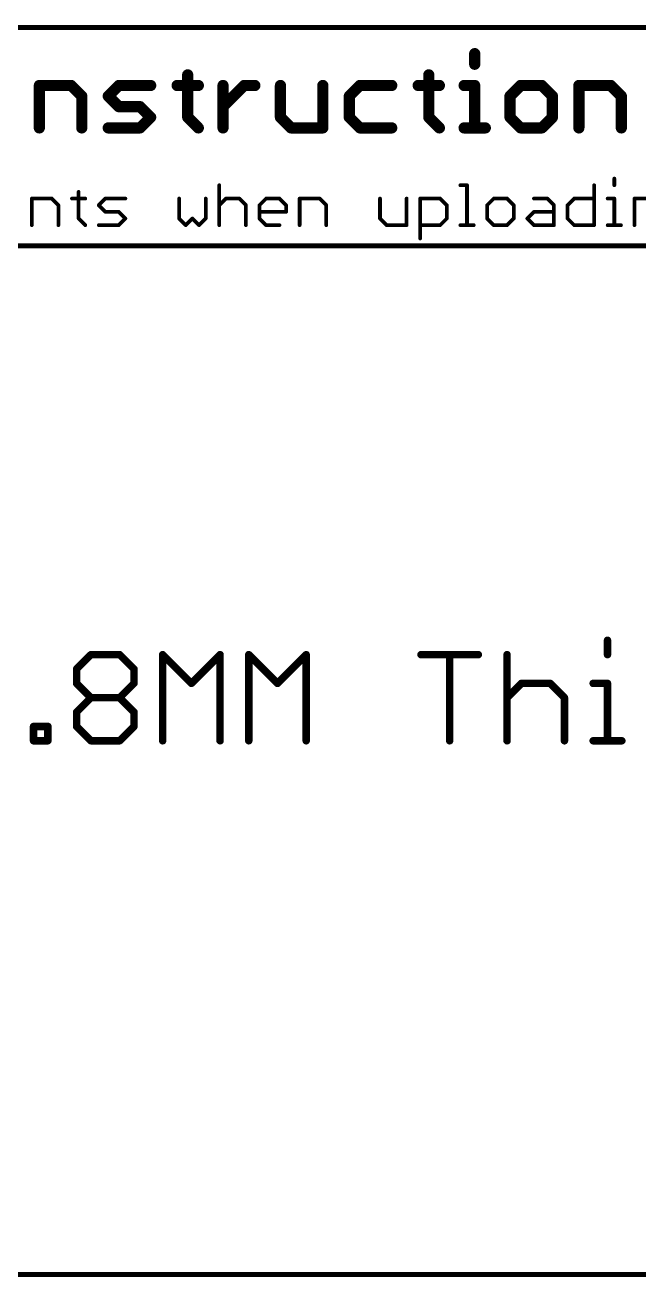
# Model space of a CAD drawing. Extents: x -32 to 75, y -66 to 21.
# Drawn here: x -5.6 to 19.4, y -66.1 to -15.1 of the extents above; entities that cross this region are included whole.
import ezdxf

# ---------------------------------------------------------------- set-up
doc = ezdxf.new("R2010")
doc.units = 0
doc.layers.add('51', color=53, linetype='CONTINUOUS')

msp = doc.modelspace()

# ---------------------------------------------------------------- linework, layer by layer
at = {"layer": '51'}
for points, const_width in [([(-31.75, -15.24), (69.85, -15.24)], 0.2032), ([(12.7469, -16.3042), (12.7469, -16.7364)], 0.4572), ([(1.0529, -17.1686), (1.0529, -18.8972)], 0.4572), ([(10.8758, -17.1686), (10.8758, -18.8972)], 0.4572), ([(-4.9924, -19.3294), (-4.9924, -17.6007)], 0.4572), ([(-4.9924, -17.6007), (-3.6959, -17.6007)], 0.4572), ([(-3.6959, -17.6007), (-3.2637, -18.0329)], 0.4572), ([(-3.2637, -18.0329), (-3.2637, -19.3294)], 0.4572), ([(-2.1858, -18.0329), (-1.7537, -17.6007)], 0.4572), ([(-1.7537, -18.4651), (-2.1858, -18.0329)], 0.4572), ([(-1.7537, -17.6007), (-0.4572, -17.6007)], 0.4572), ([(0.6207, -17.6007), (1.4851, -17.6007)], 0.4572), ([(2.4918, -19.3294), (2.4918, -17.6007)], 0.4572), ([(2.4918, -18.4651), (3.3561, -17.6007)], 0.4572), ([(3.3561, -17.6007), (3.7883, -17.6007)], 0.4572), ([(4.8306, -17.6007), (4.8306, -18.8972)], 0.4572), ([(6.5592, -19.3294), (6.5592, -17.6007)], 0.4572), ([(8.0693, -17.6007), (7.6371, -18.0329)], 0.4572), ([(7.6371, -18.0329), (7.6371, -18.8972)], 0.4572), ([(9.3658, -17.6007), (8.0693, -17.6007)], 0.4572), ([(10.4437, -17.6007), (11.308, -17.6007)], 0.4572), ([(12.3147, -17.6007), (12.7469, -17.6007)], 0.4572), ([(12.7469, -17.6007), (12.7469, -19.3294)], 0.4572), ([(14.6179, -17.6007), (14.1857, -18.0329)], 0.4572), ([(14.1857, -18.0329), (14.1857, -18.8972)], 0.4572), ([(15.4822, -17.6007), (14.6179, -17.6007)], 0.4572), ([(15.9144, -18.0329), (15.4822, -17.6007)], 0.4572), ([(15.9144, -18.8972), (15.9144, -18.0329)], 0.4572), ([(16.9923, -19.3294), (16.9923, -17.6007)], 0.4572), ([(16.9923, -17.6007), (18.2888, -17.6007)], 0.4572), ([(18.2888, -17.6007), (18.721, -18.0329)], 0.4572), ([(18.721, -18.0329), (18.721, -19.3294)], 0.4572), ([(-0.8893, -18.4651), (-1.7537, -18.4651)], 0.4572), ([(-0.4572, -18.8972), (-0.8893, -18.4651)], 0.4572), ([(-0.8893, -19.3294), (-0.4572, -18.8972)], 0.4572), ([(1.0529, -18.8972), (1.4851, -19.3294)], 0.4572), ([(4.8306, -18.8972), (5.2627, -19.3294)], 0.4572), ([(7.6371, -18.8972), (8.0693, -19.3294)], 0.4572), ([(10.8758, -18.8972), (11.308, -19.3294)], 0.4572), ([(14.1857, -18.8972), (14.6179, -19.3294)], 0.4572), ([(15.4822, -19.3294), (15.9144, -18.8972)], 0.4572), ([(-2.1858, -19.3294), (-0.8893, -19.3294)], 0.4572), ([(5.2627, -19.3294), (6.5592, -19.3294)], 0.4572), ([(8.0693, -19.3294), (9.3658, -19.3294)], 0.4572), ([(12.3147, -19.3294), (13.179, -19.3294)], 0.4572), ([(14.6179, -19.3294), (15.4822, -19.3294)], 0.4572), ([(18.4363, -21.3936), (18.4363, -21.6648)], 0.1524), ([(-3.3924, -21.936), (-3.3924, -23.0206)], 0.1524), ([(2.3393, -21.6648), (2.3393, -23.2918)], 0.1524), ([(12.1623, -21.6648), (12.4334, -21.6648)], 0.1524), ([(12.4334, -21.6648), (12.4334, -23.2918)], 0.1524), ([(17.6127, -21.6648), (17.6127, -23.2918)], 0.1524), ([(-5.3007, -23.2918), (-5.3007, -22.2071)], 0.1524), ([(-5.3007, -22.2071), (-4.4872, -22.2071)], 0.1524), ([(-4.4872, -22.2071), (-4.2161, -22.4783)], 0.1524), ([(-4.2161, -22.4783), (-4.2161, -23.2918)], 0.1524), ([(-3.6636, -22.2071), (-3.1213, -22.2071)], 0.1524), ([(-2.5721, -22.4783), (-2.301, -22.2071)], 0.1524), ([(-2.301, -22.7495), (-2.5721, -22.4783)], 0.1524), ([(-2.301, -22.2071), (-1.4875, -22.2071)], 0.1524), ([(0.7022, -22.2071), (0.7022, -23.0206)], 0.1524), ([(1.7868, -23.0206), (1.7868, -22.2071)], 0.1524), ([(2.3393, -22.4783), (2.6105, -22.2071)], 0.1524), ([(2.6105, -22.2071), (3.1528, -22.2071)], 0.1524), ([(3.1528, -22.2071), (3.424, -22.4783)], 0.1524), ([(3.424, -22.4783), (3.424, -23.2918)], 0.1524), ([(3.9765, -22.4783), (4.2476, -22.2071)], 0.1524), ([(3.9765, -23.0206), (3.9765, -22.4783)], 0.1524), ([(4.2476, -22.2071), (4.79, -22.2071)], 0.1524), ([(4.79, -22.2071), (5.0611, -22.4783)], 0.1524), ([(5.0611, -22.4783), (5.0611, -22.7495)], 0.1524), ([(5.6136, -23.2918), (5.6136, -22.2071)], 0.1524), ([(5.6136, -22.2071), (6.4271, -22.2071)], 0.1524), ([(6.4271, -22.2071), (6.6983, -22.4783)], 0.1524), ([(6.6983, -22.4783), (6.6983, -23.2918)], 0.1524), ([(8.888, -22.2071), (8.888, -23.0206)], 0.1524), ([(9.9726, -23.2918), (9.9726, -22.2071)], 0.1524), ([(10.5251, -23.8341), (10.5251, -22.2071)], 0.1524), ([(10.5251, -22.2071), (11.3386, -22.2071)], 0.1524), ([(11.3386, -22.2071), (11.6098, -22.4783)], 0.1524), ([(11.6098, -22.4783), (11.6098, -23.0206)], 0.1524), ([(13.5249, -22.2071), (13.2537, -22.4783)], 0.1524), ([(13.2537, -22.4783), (13.2537, -23.0206)], 0.1524), ([(14.0672, -22.2071), (13.5249, -22.2071)], 0.1524), ([(14.3384, -22.4783), (14.0672, -22.2071)], 0.1524), ([(14.3384, -23.0206), (14.3384, -22.4783)], 0.1524), ([(15.162, -22.2071), (15.7044, -22.2071)], 0.1524), ([(15.7044, -22.2071), (15.9755, -22.4783)], 0.1524), ([(15.9755, -22.4783), (15.9755, -23.2918)], 0.1524), ([(16.528, -22.4783), (16.7992, -22.2071)], 0.1524), ([(16.528, -23.0206), (16.528, -22.4783)], 0.1524), ([(16.7992, -22.2071), (17.6127, -22.2071)], 0.1524), ([(18.1652, -22.2071), (18.4363, -22.2071)], 0.1524), ([(18.4363, -22.2071), (18.4363, -23.2918)], 0.1524), ([(19.2566, -23.2918), (19.2566, -22.2071)], 0.1524), ([(19.2566, -22.2071), (20.0701, -22.2071)], 0.1524), ([(-3.3924, -23.0206), (-3.1213, -23.2918)], 0.1524), ([(-1.7587, -22.7495), (-2.301, -22.7495)], 0.1524), ([(-1.4875, -23.0206), (-1.7587, -22.7495)], 0.1524), ([(-1.7587, -23.2918), (-1.4875, -23.0206)], 0.1524), ([(0.7022, -23.0206), (0.9733, -23.2918)], 0.1524), ([(0.9733, -23.2918), (1.2445, -23.0206)], 0.1524), ([(1.2445, -23.0206), (1.5157, -23.2918)], 0.1524), ([(1.5157, -23.2918), (1.7868, -23.0206)], 0.1524), ([(5.0611, -22.7495), (3.9765, -22.7495)], 0.1524), ([(4.2476, -23.2918), (3.9765, -23.0206)], 0.1524), ([(8.888, -23.0206), (9.1591, -23.2918)], 0.1524), ([(11.6098, -23.0206), (11.3386, -23.2918)], 0.1524), ([(13.2537, -23.0206), (13.5249, -23.2918)], 0.1524), ([(14.0672, -23.2918), (14.3384, -23.0206)], 0.1524), ([(14.8909, -23.0206), (15.162, -22.7495)], 0.1524), ([(15.162, -23.2918), (14.8909, -23.0206)], 0.1524), ([(15.162, -22.7495), (15.9755, -22.7495)], 0.1524), ([(16.7992, -23.2918), (16.528, -23.0206)], 0.1524), ([(-2.5721, -23.2918), (-1.7587, -23.2918)], 0.1524), ([(4.79, -23.2918), (4.2476, -23.2918)], 0.1524), ([(9.1591, -23.2918), (9.9726, -23.2918)], 0.1524), ([(11.3386, -23.2918), (10.5251, -23.2918)], 0.1524), ([(12.1623, -23.2918), (12.7046, -23.2918)], 0.1524), ([(13.5249, -23.2918), (14.0672, -23.2918)], 0.1524), ([(15.9755, -23.2918), (15.162, -23.2918)], 0.1524), ([(17.6127, -23.2918), (16.7992, -23.2918)], 0.1524), ([(18.1652, -23.2918), (18.7075, -23.2918)], 0.1524), ([(-31.75, -24.13), (69.85, -24.13)], 0.2032), ([(18.1586, -40.2047), (18.1586, -40.7894)], 0.3048), ([(-3.4753, -41.3741), (-2.8906, -40.7894)], 0.3048), ([(-2.8906, -40.7894), (-1.7212, -40.7894)], 0.3048), ([(-1.7212, -40.7894), (-1.1365, -41.3741)], 0.3048), ([(0.0329, -44.2976), (0.0329, -40.7894)], 0.3048), ([(0.0329, -40.7894), (1.2023, -41.9588)], 0.3048), ([(1.2023, -41.9588), (2.3717, -40.7894)], 0.3048), ([(2.3717, -40.7894), (2.3717, -44.2976)], 0.3048), ([(3.5411, -44.2976), (3.5411, -40.7894)], 0.3048), ([(3.5411, -40.7894), (4.7105, -41.9588)], 0.3048), ([(4.7105, -41.9588), (5.8799, -40.7894)], 0.3048), ([(5.8799, -40.7894), (5.8799, -44.2976)], 0.3048), ([(10.5575, -40.7894), (12.8963, -40.7894)], 0.3048), ([(11.7269, -44.2976), (11.7269, -40.7894)], 0.3048), ([(14.0657, -40.7894), (14.0657, -44.2976)], 0.3048), ([(-3.4753, -41.9588), (-3.4753, -41.3741)], 0.3048), ([(-1.1365, -41.3741), (-1.1365, -41.9588)], 0.3048), ([(-2.8906, -42.5435), (-3.4753, -41.9588)], 0.3048), ([(-1.1365, -41.9588), (-1.7212, -42.5435)], 0.3048), ([(14.0657, -42.5435), (14.6504, -41.9588)], 0.3048), ([(14.6504, -41.9588), (15.8198, -41.9588)], 0.3048), ([(15.8198, -41.9588), (16.4045, -42.5435)], 0.3048), ([(17.5739, -41.9588), (18.1586, -41.9588)], 0.3048), ([(18.1586, -41.9588), (18.1586, -44.2976)], 0.3048), ([(-3.4753, -43.1282), (-2.8906, -42.5435)], 0.3048), ([(-2.8906, -42.5435), (-1.7212, -42.5435)], 0.3048), ([(-1.7212, -42.5435), (-1.1365, -43.1282)], 0.3048), ([(16.4045, -42.5435), (16.4045, -44.2976)], 0.3048), ([(-3.4753, -43.7129), (-3.4753, -43.1282)], 0.3048), ([(-1.1365, -43.1282), (-1.1365, -43.7129)], 0.3048), ([(-5.2294, -44.2976), (-5.2294, -43.7129)], 0.3048), ([(-5.2294, -43.7129), (-4.6447, -43.7129)], 0.3048), ([(-4.6447, -43.7129), (-4.6447, -44.2976)], 0.3048), ([(-2.8906, -44.2976), (-3.4753, -43.7129)], 0.3048), ([(-1.1365, -43.7129), (-1.7212, -44.2976)], 0.3048), ([(-4.6447, -44.2976), (-5.2294, -44.2976)], 0.3048), ([(-1.7212, -44.2976), (-2.8906, -44.2976)], 0.3048), ([(17.5739, -44.2976), (18.7433, -44.2976)], 0.3048), ([(69.85, -66.04), (-31.75, -66.04)], 0.2032)]:
    msp.add_lwpolyline(points, dxfattribs=dict(at, const_width=const_width))
for points, const_width in [([(12.8612, -16.3042, 1), (12.6326, -16.3042)], 0.2286), ([(12.6326, -16.7364, 1), (12.8612, -16.7364)], 0.2286), ([(1.1672, -17.1686, 1), (0.9386, -17.1686)], 0.2286), ([(10.9901, -17.1686, 1), (10.7615, -17.1686)], 0.2286), ([(-4.8781, -17.6007, 1), (-5.1067, -17.6007)], 0.2286), ([(-4.9924, -17.4864, 1), (-4.9924, -17.715)], 0.2286), ([(-3.6151, -17.5199, 1), (-3.7767, -17.6815)], 0.2286), ([(-3.6959, -17.715, 1), (-3.6959, -17.4864)], 0.2286), ([(-3.1494, -18.0329, 1), (-3.378, -18.0329)], 0.2286), ([(-3.3445, -18.1137, 1), (-3.1829, -17.9521)], 0.2286), ([(-2.105, -17.9521, 1), (-2.2667, -18.1137)], 0.2286), ([(-2.2667, -17.9521, 1), (-2.105, -18.1137)], 0.2286), ([(-1.7537, -17.4864, 1), (-1.7537, -17.715)], 0.2286), ([(-1.6728, -17.6815, 1), (-1.8345, -17.5199)], 0.2286), ([(-0.4572, -17.715, 1), (-0.4572, -17.4864)], 0.2286), ([(0.6207, -17.4864, 1), (0.6207, -17.715)], 0.2286), ([(1.4851, -17.715, 1), (1.4851, -17.4864)], 0.2286), ([(2.6061, -17.6007, 1), (2.3775, -17.6007)], 0.2286), ([(3.3561, -17.4864, 1), (3.3561, -17.715)], 0.2286), ([(3.4369, -17.6815, 1), (3.2753, -17.5199)], 0.2286), ([(3.7883, -17.715, 1), (3.7883, -17.4864)], 0.2286), ([(4.9449, -17.6007, 1), (4.7163, -17.6007)], 0.2286), ([(6.6735, -17.6007, 1), (6.4449, -17.6007)], 0.2286), ([(7.7514, -18.0329, 1), (7.5228, -18.0329)], 0.2286), ([(7.5563, -17.9521, 1), (7.7179, -18.1137)], 0.2286), ([(8.0693, -17.4864, 1), (8.0693, -17.715)], 0.2286), ([(8.1501, -17.6815, 1), (7.9885, -17.5199)], 0.2286), ([(9.3658, -17.715, 1), (9.3658, -17.4864)], 0.2286), ([(10.4437, -17.4864, 1), (10.4437, -17.715)], 0.2286), ([(11.308, -17.715, 1), (11.308, -17.4864)], 0.2286), ([(12.3147, -17.4864, 1), (12.3147, -17.715)], 0.2286), ([(12.8612, -17.6007, 1), (12.6326, -17.6007)], 0.2286), ([(12.7469, -17.715, 1), (12.7469, -17.4864)], 0.2286), ([(14.3, -18.0329, 1), (14.0714, -18.0329)], 0.2286), ([(14.1049, -17.9521, 1), (14.2666, -18.1137)], 0.2286), ([(14.6179, -17.4864, 1), (14.6179, -17.715)], 0.2286), ([(14.6987, -17.6815, 1), (14.5371, -17.5199)], 0.2286), ([(15.5631, -17.5199, 1), (15.4014, -17.6815)], 0.2286), ([(15.4822, -17.715, 1), (15.4822, -17.4864)], 0.2286), ([(16.0287, -18.0329, 1), (15.8001, -18.0329)], 0.2286), ([(15.8336, -18.1137, 1), (15.9952, -17.9521)], 0.2286), ([(17.1066, -17.6007, 1), (16.878, -17.6007)], 0.2286), ([(16.9923, -17.4864, 1), (16.9923, -17.715)], 0.2286), ([(18.3696, -17.5199, 1), (18.208, -17.6815)], 0.2286), ([(18.2888, -17.715, 1), (18.2888, -17.4864)], 0.2286), ([(18.8353, -18.0329, 1), (18.6067, -18.0329)], 0.2286), ([(18.6401, -18.1137, 1), (18.8018, -17.9521)], 0.2286), ([(-1.7537, -18.3508, 1), (-1.7537, -18.5794)], 0.2286), ([(-1.8345, -18.5459, 1), (-1.6728, -18.3842)], 0.2286), ([(-0.8085, -18.3842, 1), (-0.9702, -18.5459)], 0.2286), ([(-0.8893, -18.5794, 1), (-0.8893, -18.3508)], 0.2286), ([(2.4109, -18.3842, 1), (2.5726, -18.5459)], 0.2286), ([(-0.3763, -18.9781, 1), (-0.538, -18.8164)], 0.2286), ([(-0.538, -18.9781, 1), (-0.3763, -18.8164)], 0.2286), ([(1.1337, -18.8164, 1), (0.9721, -18.9781)], 0.2286), ([(0.9386, -18.8972, 1), (1.1672, -18.8972)], 0.2286), ([(4.9114, -18.8164, 1), (4.7497, -18.9781)], 0.2286), ([(4.7163, -18.8972, 1), (4.9449, -18.8972)], 0.2286), ([(7.7179, -18.8164, 1), (7.5563, -18.9781)], 0.2286), ([(7.5228, -18.8972, 1), (7.7514, -18.8972)], 0.2286), ([(10.9567, -18.8164, 1), (10.795, -18.9781)], 0.2286), ([(10.7615, -18.8972, 1), (10.9901, -18.8972)], 0.2286), ([(14.2666, -18.8164, 1), (14.1049, -18.9781)], 0.2286), ([(14.0714, -18.8972, 1), (14.3, -18.8972)], 0.2286), ([(15.8001, -18.8972, 1), (16.0287, -18.8972)], 0.2286), ([(15.9952, -18.9781, 1), (15.8336, -18.8164)], 0.2286), ([(-5.1067, -19.3294, 1), (-4.8781, -19.3294)], 0.2286), ([(-3.378, -19.3294, 1), (-3.1494, -19.3294)], 0.2286), ([(-2.1858, -19.2151, 1), (-2.1858, -19.4437)], 0.2286), ([(-0.9702, -19.2486, 1), (-0.8085, -19.4102)], 0.2286), ([(-0.8893, -19.4437, 1), (-0.8893, -19.2151)], 0.2286), ([(1.4042, -19.4102, 1), (1.5659, -19.2486)], 0.2286), ([(2.3775, -19.3294, 1), (2.6061, -19.3294)], 0.2286), ([(5.2627, -19.2151, 1), (5.2627, -19.4437)], 0.2286), ([(5.1819, -19.4102, 1), (5.3435, -19.2486)], 0.2286), ([(6.4449, -19.3294, 1), (6.6735, -19.3294)], 0.2286), ([(6.5592, -19.4437, 1), (6.5592, -19.2151)], 0.2286), ([(8.0693, -19.2151, 1), (8.0693, -19.4437)], 0.2286), ([(7.9885, -19.4102, 1), (8.1501, -19.2486)], 0.2286), ([(9.3658, -19.4437, 1), (9.3658, -19.2151)], 0.2286), ([(11.2272, -19.4102, 1), (11.3888, -19.2486)], 0.2286), ([(12.3147, -19.2151, 1), (12.3147, -19.4437)], 0.2286), ([(12.6326, -19.3294, 1), (12.8612, -19.3294)], 0.2286), ([(13.179, -19.4437, 1), (13.179, -19.2151)], 0.2286), ([(14.6179, -19.2151, 1), (14.6179, -19.4437)], 0.2286), ([(14.5371, -19.4102, 1), (14.6987, -19.2486)], 0.2286), ([(15.4014, -19.2486, 1), (15.5631, -19.4102)], 0.2286), ([(15.4822, -19.4437, 1), (15.4822, -19.2151)], 0.2286), ([(16.878, -19.3294, 1), (17.1066, -19.3294)], 0.2286), ([(18.6067, -19.3294, 1), (18.8353, -19.3294)], 0.2286), ([(18.4744, -21.3936, 1), (18.3982, -21.3936)], 0.0762), ([(-3.3543, -21.936, 1), (-3.4305, -21.936)], 0.0762), ([(2.3774, -21.6648, 1), (2.3012, -21.6648)], 0.0762), ([(12.1623, -21.6267, 1), (12.1623, -21.7029)], 0.0762), ([(12.4715, -21.6648, 1), (12.3953, -21.6648)], 0.0762), ([(12.4334, -21.7029, 1), (12.4334, -21.6267)], 0.0762), ([(17.6508, -21.6648, 1), (17.5746, -21.6648)], 0.0762), ([(18.3982, -21.6648, 1), (18.4744, -21.6648)], 0.0762), ([(-5.2626, -22.2071, 1), (-5.3388, -22.2071)], 0.0762), ([(-5.3007, -22.169, 1), (-5.3007, -22.2452)], 0.0762), ([(-4.4603, -22.1802, 1), (-4.5142, -22.2341)], 0.0762), ([(-4.4872, -22.2452, 1), (-4.4872, -22.169)], 0.0762), ([(-4.178, -22.4783, 1), (-4.2542, -22.4783)], 0.0762), ([(-4.243, -22.5052, 1), (-4.1891, -22.4514)], 0.0762), ([(-3.6636, -22.169, 1), (-3.6636, -22.2452)], 0.0762), ([(-3.1213, -22.2452, 1), (-3.1213, -22.169)], 0.0762), ([(-2.5452, -22.4514, 1), (-2.5991, -22.5052)], 0.0762), ([(-2.5991, -22.4514, 1), (-2.5452, -22.5052)], 0.0762), ([(-2.301, -22.169, 1), (-2.301, -22.2452)], 0.0762), ([(-2.274, -22.2341, 1), (-2.3279, -22.1802)], 0.0762), ([(-1.4875, -22.2452, 1), (-1.4875, -22.169)], 0.0762), ([(0.7403, -22.2071, 1), (0.6641, -22.2071)], 0.0762), ([(1.8249, -22.2071, 1), (1.7487, -22.2071)], 0.0762), ([(2.3124, -22.4514, 1), (2.3663, -22.5052)], 0.0762), ([(2.6105, -22.169, 1), (2.6105, -22.2452)], 0.0762), ([(2.6374, -22.2341, 1), (2.5835, -22.1802)], 0.0762), ([(3.1798, -22.1802, 1), (3.1259, -22.2341)], 0.0762), ([(3.1528, -22.2452, 1), (3.1528, -22.169)], 0.0762), ([(3.4621, -22.4783, 1), (3.3859, -22.4783)], 0.0762), ([(3.397, -22.5052, 1), (3.4509, -22.4514)], 0.0762), ([(4.0146, -22.4783, 1), (3.9384, -22.4783)], 0.0762), ([(3.9495, -22.4514, 1), (4.0034, -22.5052)], 0.0762), ([(4.2476, -22.169, 1), (4.2476, -22.2452)], 0.0762), ([(4.2746, -22.2341, 1), (4.2207, -22.1802)], 0.0762), ([(4.8169, -22.1802, 1), (4.763, -22.2341)], 0.0762), ([(4.79, -22.2452, 1), (4.79, -22.169)], 0.0762), ([(5.0992, -22.4783, 1), (5.023, -22.4783)], 0.0762), ([(5.0342, -22.5052, 1), (5.0881, -22.4514)], 0.0762), ([(5.6517, -22.2071, 1), (5.5755, -22.2071)], 0.0762), ([(5.6136, -22.169, 1), (5.6136, -22.2452)], 0.0762), ([(6.4541, -22.1802, 1), (6.4002, -22.2341)], 0.0762), ([(6.4271, -22.2452, 1), (6.4271, -22.169)], 0.0762), ([(6.7364, -22.4783, 1), (6.6602, -22.4783)], 0.0762), ([(6.6714, -22.5052, 1), (6.7252, -22.4514)], 0.0762), ([(8.9261, -22.2071, 1), (8.8498, -22.2071)], 0.0762), ([(10.0107, -22.2071, 1), (9.9345, -22.2071)], 0.0762), ([(10.5632, -22.2071, 1), (10.487, -22.2071)], 0.0762), ([(10.5251, -22.169, 1), (10.5251, -22.2452)], 0.0762), ([(11.3655, -22.1802, 1), (11.3117, -22.2341)], 0.0762), ([(11.3386, -22.2452, 1), (11.3386, -22.169)], 0.0762), ([(11.6479, -22.4783, 1), (11.5717, -22.4783)], 0.0762), ([(11.5828, -22.5052, 1), (11.6367, -22.4514)], 0.0762), ([(13.2918, -22.4783, 1), (13.2156, -22.4783)], 0.0762), ([(13.2268, -22.4514, 1), (13.2806, -22.5052)], 0.0762), ([(13.5249, -22.169, 1), (13.5249, -22.2452)], 0.0762), ([(13.5518, -22.2341, 1), (13.4979, -22.1802)], 0.0762), ([(14.0941, -22.1802, 1), (14.0403, -22.2341)], 0.0762), ([(14.0672, -22.2452, 1), (14.0672, -22.169)], 0.0762), ([(14.3765, -22.4783, 1), (14.3003, -22.4783)], 0.0762), ([(14.3114, -22.5052, 1), (14.3653, -22.4514)], 0.0762), ([(15.162, -22.169, 1), (15.162, -22.2452)], 0.0762), ([(15.7313, -22.1802, 1), (15.6774, -22.2341)], 0.0762), ([(15.7044, -22.2452, 1), (15.7044, -22.169)], 0.0762), ([(16.0136, -22.4783, 1), (15.9374, -22.4783)], 0.0762), ([(15.9486, -22.5052, 1), (16.0025, -22.4514)], 0.0762), ([(16.5661, -22.4783, 1), (16.4899, -22.4783)], 0.0762), ([(16.5011, -22.4514, 1), (16.555, -22.5052)], 0.0762), ([(16.7992, -22.169, 1), (16.7992, -22.2452)], 0.0762), ([(16.8261, -22.2341, 1), (16.7722, -22.1802)], 0.0762), ([(17.6127, -22.2452, 1), (17.6127, -22.169)], 0.0762), ([(18.1652, -22.169, 1), (18.1652, -22.2452)], 0.0762), ([(18.4744, -22.2071, 1), (18.3982, -22.2071)], 0.0762), ([(18.4363, -22.2452, 1), (18.4363, -22.169)], 0.0762), ([(19.2947, -22.2071, 1), (19.2185, -22.2071)], 0.0762), ([(19.2566, -22.169, 1), (19.2566, -22.2452)], 0.0762), ([(-3.3655, -22.9937, 1), (-3.4194, -23.0476)], 0.0762), ([(-2.301, -22.7114, 1), (-2.301, -22.7876)], 0.0762), ([(-2.3279, -22.7764, 1), (-2.274, -22.7225)], 0.0762), ([(-1.7317, -22.7225, 1), (-1.7856, -22.7764)], 0.0762), ([(-1.7587, -22.7876, 1), (-1.7587, -22.7114)], 0.0762), ([(-1.4605, -23.0476, 1), (-1.5144, -22.9937)], 0.0762), ([(0.7291, -22.9937, 1), (0.6752, -23.0476)], 0.0762), ([(1.2714, -22.9937, 1), (1.2176, -23.0476)], 0.0762), ([(1.2714, -23.0476, 1), (1.2176, -22.9937)], 0.0762), ([(1.8138, -23.0476, 1), (1.7599, -22.9937)], 0.0762), ([(4.0034, -22.9937, 1), (3.9495, -23.0476)], 0.0762), ([(3.9765, -22.7114, 1), (3.9765, -22.7876)], 0.0762), ([(5.023, -22.7495, 1), (5.0992, -22.7495)], 0.0762), ([(5.0611, -22.7876, 1), (5.0611, -22.7114)], 0.0762), ([(8.9149, -22.9937, 1), (8.861, -23.0476)], 0.0762), ([(11.6367, -23.0476, 1), (11.5828, -22.9937)], 0.0762), ([(13.2806, -22.9937, 1), (13.2268, -23.0476)], 0.0762), ([(14.3653, -23.0476, 1), (14.3114, -22.9937)], 0.0762), ([(14.9178, -22.9937, 1), (14.8639, -23.0476)], 0.0762), ([(15.162, -22.7114, 1), (15.162, -22.7876)], 0.0762), ([(15.189, -22.7764, 1), (15.1351, -22.7225)], 0.0762), ([(15.9755, -22.7876, 1), (15.9755, -22.7114)], 0.0762), ([(16.555, -22.9937, 1), (16.5011, -23.0476)], 0.0762), ([(-5.3388, -23.2918, 1), (-5.2626, -23.2918)], 0.0762), ([(-4.2542, -23.2918, 1), (-4.178, -23.2918)], 0.0762), ([(-3.4305, -23.0206, 1), (-3.3543, -23.0206)], 0.0762), ([(-3.1482, -23.3187, 1), (-3.0943, -23.2649)], 0.0762), ([(-2.5721, -23.2537, 1), (-2.5721, -23.3299)], 0.0762), ([(-1.7856, -23.2649, 1), (-1.7317, -23.3187)], 0.0762), ([(-1.7587, -23.3299, 1), (-1.7587, -23.2537)], 0.0762), ([(-1.5144, -23.0476, 1), (-1.4605, -22.9937)], 0.0762), ([(0.6641, -23.0206, 1), (0.7403, -23.0206)], 0.0762), ([(0.9464, -23.2649, 1), (1.0003, -23.3187)], 0.0762), ([(0.9464, -23.3187, 1), (1.0003, -23.2649)], 0.0762), ([(1.4887, -23.2649, 1), (1.5426, -23.3187)], 0.0762), ([(1.4887, -23.3187, 1), (1.5426, -23.2649)], 0.0762), ([(1.7487, -23.0206, 1), (1.8249, -23.0206)], 0.0762), ([(2.3012, -23.2918, 1), (2.3774, -23.2918)], 0.0762), ([(3.3859, -23.2918, 1), (3.4621, -23.2918)], 0.0762), ([(3.9384, -23.0206, 1), (4.0146, -23.0206)], 0.0762), ([(4.2476, -23.2537, 1), (4.2476, -23.3299)], 0.0762), ([(4.2207, -23.3187, 1), (4.2746, -23.2649)], 0.0762), ([(4.79, -23.3299, 1), (4.79, -23.2537)], 0.0762), ([(5.5755, -23.2918, 1), (5.6517, -23.2918)], 0.0762), ([(6.6602, -23.2918, 1), (6.7364, -23.2918)], 0.0762), ([(8.8498, -23.0206, 1), (8.9261, -23.0206)], 0.0762), ([(9.1591, -23.2537, 1), (9.1591, -23.3299)], 0.0762), ([(9.1322, -23.3187, 1), (9.1861, -23.2649)], 0.0762), ([(9.9345, -23.2918, 1), (10.0107, -23.2918)], 0.0762), ([(9.9726, -23.3299, 1), (9.9726, -23.2537)], 0.0762), ([(10.5251, -23.2537, 1), (10.5251, -23.3299)], 0.0762), ([(11.3117, -23.2649, 1), (11.3655, -23.3187)], 0.0762), ([(11.3386, -23.3299, 1), (11.3386, -23.2537)], 0.0762), ([(11.5717, -23.0206, 1), (11.6479, -23.0206)], 0.0762), ([(12.1623, -23.2537, 1), (12.1623, -23.3299)], 0.0762), ([(12.3953, -23.2918, 1), (12.4715, -23.2918)], 0.0762), ([(12.7046, -23.3299, 1), (12.7046, -23.2537)], 0.0762), ([(13.2156, -23.0206, 1), (13.2918, -23.0206)], 0.0762), ([(13.5249, -23.2537, 1), (13.5249, -23.3299)], 0.0762), ([(13.4979, -23.3187, 1), (13.5518, -23.2649)], 0.0762), ([(14.0403, -23.2649, 1), (14.0941, -23.3187)], 0.0762), ([(14.0672, -23.3299, 1), (14.0672, -23.2537)], 0.0762), ([(14.3003, -23.0206, 1), (14.3765, -23.0206)], 0.0762), ([(14.8639, -22.9937, 1), (14.9178, -23.0476)], 0.0762), ([(15.162, -23.2537, 1), (15.162, -23.3299)], 0.0762), ([(15.1351, -23.3187, 1), (15.189, -23.2649)], 0.0762), ([(15.9374, -23.2918, 1), (16.0136, -23.2918)], 0.0762), ([(15.9755, -23.3299, 1), (15.9755, -23.2537)], 0.0762), ([(16.4899, -23.0206, 1), (16.5661, -23.0206)], 0.0762), ([(16.7992, -23.2537, 1), (16.7992, -23.3299)], 0.0762), ([(16.7722, -23.3187, 1), (16.8261, -23.2649)], 0.0762), ([(17.5746, -23.2918, 1), (17.6508, -23.2918)], 0.0762), ([(17.6127, -23.3299, 1), (17.6127, -23.2537)], 0.0762), ([(18.1652, -23.2537, 1), (18.1652, -23.3299)], 0.0762), ([(18.3982, -23.2918, 1), (18.4744, -23.2918)], 0.0762), ([(18.7075, -23.3299, 1), (18.7075, -23.2537)], 0.0762), ([(19.2185, -23.2918, 1), (19.2947, -23.2918)], 0.0762), ([(10.487, -23.8341, 1), (10.5632, -23.8341)], 0.0762), ([(18.2348, -40.2047, 1), (18.0824, -40.2047)], 0.1524), ([(-2.8906, -40.7132, 1), (-2.8906, -40.8656)], 0.1524), ([(-2.8367, -40.8433, 1), (-2.9445, -40.7355)], 0.1524), ([(-1.6673, -40.7355, 1), (-1.7751, -40.8433)], 0.1524), ([(-1.7212, -40.8656, 1), (-1.7212, -40.7132)], 0.1524), ([(0.1091, -40.7894, 1), (-0.0433, -40.7894)], 0.1524), ([(0.0868, -40.7355, 1), (-0.021, -40.8433)], 0.1524), ([(2.4479, -40.7894, 1), (2.2955, -40.7894)], 0.1524), ([(2.4256, -40.8433, 1), (2.3178, -40.7355)], 0.1524), ([(3.6173, -40.7894, 1), (3.4649, -40.7894)], 0.1524), ([(3.595, -40.7355, 1), (3.4872, -40.8433)], 0.1524), ([(5.9561, -40.7894, 1), (5.8037, -40.7894)], 0.1524), ([(5.9338, -40.8433, 1), (5.826, -40.7355)], 0.1524), ([(10.5575, -40.7132, 1), (10.5575, -40.8656)], 0.1524), ([(11.8031, -40.7894, 1), (11.6507, -40.7894)], 0.1524), ([(12.8963, -40.8656, 1), (12.8963, -40.7132)], 0.1524), ([(14.1419, -40.7894, 1), (13.9895, -40.7894)], 0.1524), ([(18.0824, -40.7894, 1), (18.2348, -40.7894)], 0.1524), ([(-3.3991, -41.3741, 1), (-3.5515, -41.3741)], 0.1524), ([(-3.5292, -41.3202, 1), (-3.4214, -41.428)], 0.1524), ([(-1.0603, -41.3741, 1), (-1.2127, -41.3741)], 0.1524), ([(-1.1904, -41.428, 1), (-1.0826, -41.3202)], 0.1524), ([(-3.4214, -41.9049, 1), (-3.5292, -42.0127)], 0.1524), ([(-1.0826, -42.0127, 1), (-1.1904, -41.9049)], 0.1524), ([(14.6504, -41.8826, 1), (14.6504, -42.035)], 0.1524), ([(14.7043, -42.0127, 1), (14.5965, -41.9049)], 0.1524), ([(15.8737, -41.9049, 1), (15.7659, -42.0127)], 0.1524), ([(15.8198, -42.035, 1), (15.8198, -41.8826)], 0.1524), ([(17.5739, -41.8826, 1), (17.5739, -42.035)], 0.1524), ([(18.2348, -41.9588, 1), (18.0824, -41.9588)], 0.1524), ([(18.1586, -42.035, 1), (18.1586, -41.8826)], 0.1524), ([(-3.5515, -41.9588, 1), (-3.3991, -41.9588)], 0.1524), ([(-1.2127, -41.9588, 1), (-1.0603, -41.9588)], 0.1524), ([(1.1484, -41.9049, 1), (1.2562, -42.0127)], 0.1524), ([(1.1484, -42.0127, 1), (1.2562, -41.9049)], 0.1524), ([(4.6566, -41.9049, 1), (4.7644, -42.0127)], 0.1524), ([(4.6566, -42.0127, 1), (4.7644, -41.9049)], 0.1524), ([(-2.8906, -42.4673, 1), (-2.8906, -42.6197)], 0.1524), ([(-2.8367, -42.5974, 1), (-2.9445, -42.4896)], 0.1524), ([(-2.9445, -42.5974, 1), (-2.8367, -42.4896)], 0.1524), ([(-1.6673, -42.4896, 1), (-1.7751, -42.5974)], 0.1524), ([(-1.7751, -42.4896, 1), (-1.6673, -42.5974)], 0.1524), ([(-1.7212, -42.6197, 1), (-1.7212, -42.4673)], 0.1524), ([(14.0118, -42.4896, 1), (14.1196, -42.5974)], 0.1524), ([(16.4807, -42.5435, 1), (16.3283, -42.5435)], 0.1524), ([(16.3506, -42.5974, 1), (16.4584, -42.4896)], 0.1524), ([(-3.3991, -43.1282, 1), (-3.5515, -43.1282)], 0.1524), ([(-3.5292, -43.0743, 1), (-3.4214, -43.1821)], 0.1524), ([(-1.0603, -43.1282, 1), (-1.2127, -43.1282)], 0.1524), ([(-1.1904, -43.1821, 1), (-1.0826, -43.0743)], 0.1524), ([(-5.1532, -43.7129, 1), (-5.3056, -43.7129)], 0.1524), ([(-5.2294, -43.6367, 1), (-5.2294, -43.7891)], 0.1524), ([(-4.5685, -43.7129, 1), (-4.7209, -43.7129)], 0.1524), ([(-4.6447, -43.7891, 1), (-4.6447, -43.6367)], 0.1524), ([(-3.4214, -43.659, 1), (-3.5292, -43.7668)], 0.1524), ([(-3.5515, -43.7129, 1), (-3.3991, -43.7129)], 0.1524), ([(-1.2127, -43.7129, 1), (-1.0603, -43.7129)], 0.1524), ([(-1.0826, -43.7668, 1), (-1.1904, -43.659)], 0.1524), ([(-5.2294, -44.2214, 1), (-5.2294, -44.3738)], 0.1524), ([(-5.3056, -44.2976, 1), (-5.1532, -44.2976)], 0.1524), ([(-4.7209, -44.2976, 1), (-4.5685, -44.2976)], 0.1524), ([(-4.6447, -44.3738, 1), (-4.6447, -44.2214)], 0.1524), ([(-2.8906, -44.2214, 1), (-2.8906, -44.3738)], 0.1524), ([(-2.9445, -44.3515, 1), (-2.8367, -44.2437)], 0.1524), ([(-1.7751, -44.2437, 1), (-1.6673, -44.3515)], 0.1524), ([(-1.7212, -44.3738, 1), (-1.7212, -44.2214)], 0.1524), ([(-0.0433, -44.2976, 1), (0.1091, -44.2976)], 0.1524), ([(2.2955, -44.2976, 1), (2.4479, -44.2976)], 0.1524), ([(3.4649, -44.2976, 1), (3.6173, -44.2976)], 0.1524), ([(5.8037, -44.2976, 1), (5.9561, -44.2976)], 0.1524), ([(11.6507, -44.2976, 1), (11.8031, -44.2976)], 0.1524), ([(13.9895, -44.2976, 1), (14.1419, -44.2976)], 0.1524), ([(16.3283, -44.2976, 1), (16.4807, -44.2976)], 0.1524), ([(17.5739, -44.2214, 1), (17.5739, -44.3738)], 0.1524), ([(18.0824, -44.2976, 1), (18.2348, -44.2976)], 0.1524), ([(18.7433, -44.3738, 1), (18.7433, -44.2214)], 0.1524)]:
    msp.add_lwpolyline(points, format="xyb", dxfattribs=dict(at, const_width=const_width))

doc.saveas('drawing.dxf')
